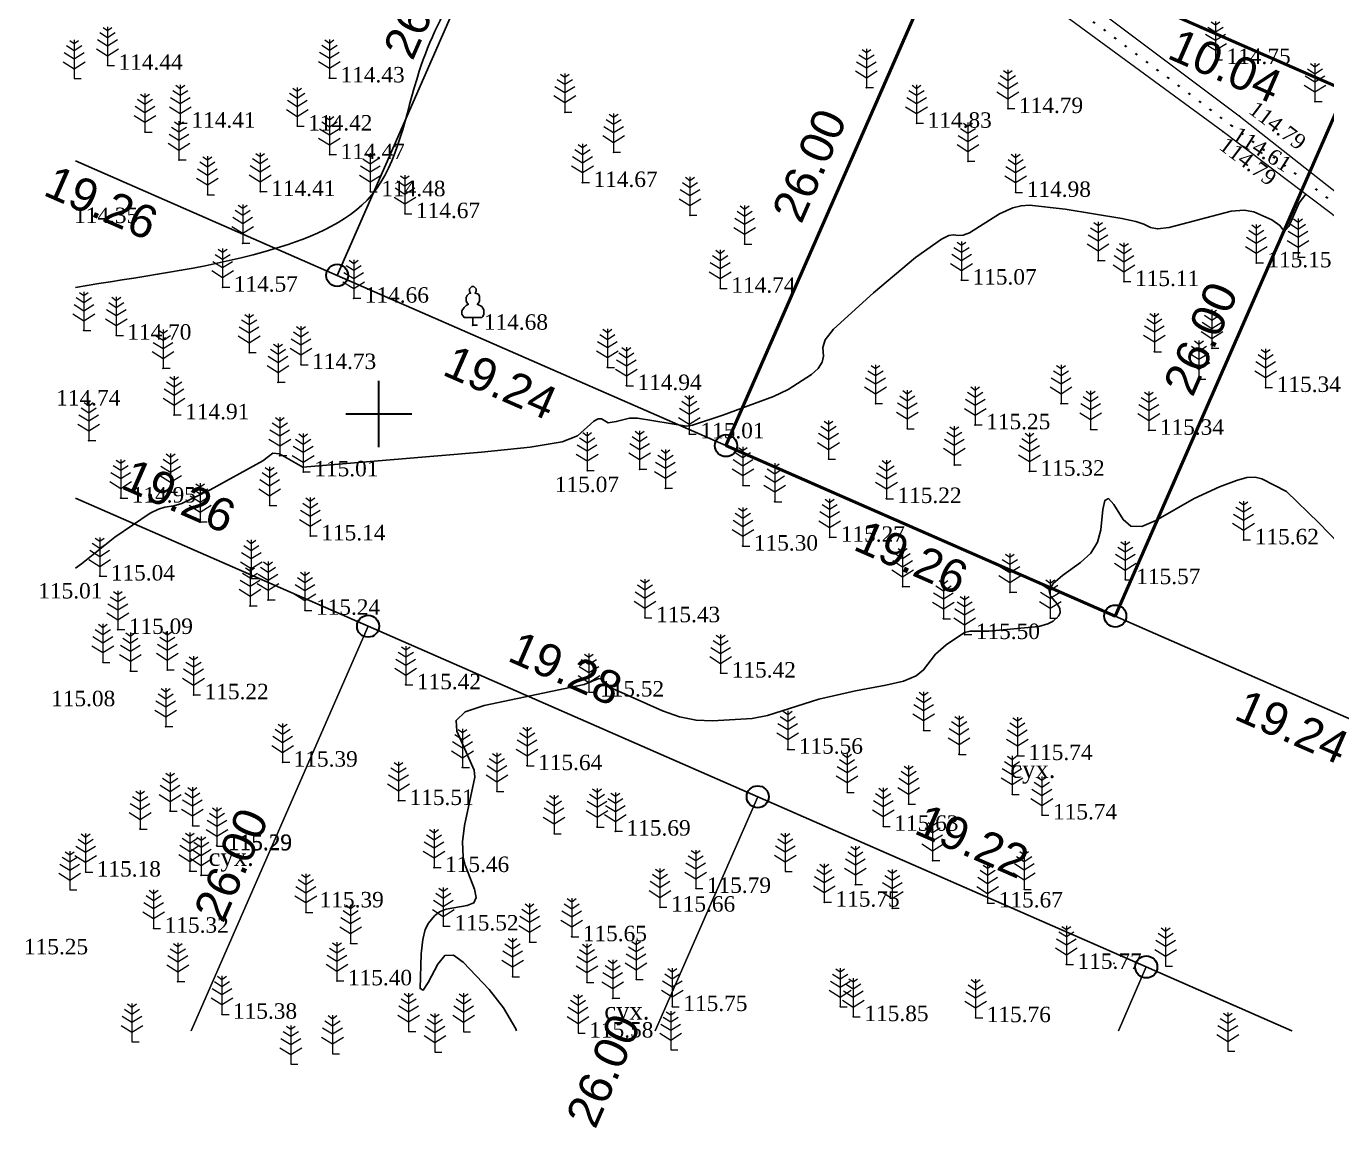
# Model space of a CAD drawing. Header units: millimetres. Extents: x 5405533.8 to 5405623.4, y 5525017.6 to 5525098.9.
# Drawn here: x 5405534 to 5405593, y 5525017.6 to 5525067.6 of the extents above; entities that cross this region are included whole.
import ezdxf
from ezdxf.enums import TextEntityAlignment as Align

# ---------------------------------------------------------------- set-up
doc = ezdxf.new("R2010")
doc.units = ezdxf.units.MM
doc.linetypes.add('HIDDEN', pattern=[0.5, 0, -0.5])
for name, color, linetype, lineweight in [('11900000', 1, 'Continuous', 30), ('рельеф', 7, 'Continuous', 0), ('ТОЧКИ', 7, 'Continuous', 30)]:
    doc.layers.add(name, color=color, linetype=linetype, lineweight=lineweight)
for name, color, linetype in [('горизонтали', 42, 'Continuous'), ('Ділянки_Межі', 10, 'Continuous'), ('надписи', 7, 'Continuous'), ('отметки', 7, 'Continuous'), ('промеры', 185, 'Continuous'), ('Растительность', 7, 'Continuous')]:
    doc.layers.add(name, color=color, linetype=linetype)
doc.styles.get("Standard").update_dxf_attribs({"font": 'arial.ttf'})
doc.styles.add('times', font='times.ttf')
doc.linetypes.add('канава 0', pattern='A,0.9,0,["|",Standard,S=0.25,R=0,X=0,Y=0],0.1', length=1)

# ---------------------------------------------------------------- blocks, each defined once
blk = doc.blocks.new('A$C51FE15A3')
at = {"layer": 'Растительность', "color": 94, "lineweight": 0}
for points in [[(-0.343, 1.489), (0, 1.267), (0.343, 1.489)], [(-0.201, 1.726), (0, 1.584), (0.201, 1.726)], [(0, 1.75), (0, 0), (0.319, 0)], [(-0.493, 0.753), (0, 0.444), (0.493, 0.753)], [(-0.447, 1.172), (0, 0.895), (0.447, 1.172)]]:
    blk.add_lwpolyline(points, dxfattribs=at)
blk = doc.blocks.new('A$C2ACB5305')
at = {"layer": 'Растительность'}
blk.add_lwpolyline([(0.2, 0), (0.2, 0), (0, 0), (0, 0.35), (-0.4, 0.35), (-0.5, 0.5), (-0.5, 0.65), (-0.4, 0.8), (-0.3, 0.9), (-0.2, 0.95), (-0.25, 1), (-0.3, 1.1), (-0.3, 1.25), (-0.25, 1.35), (-0.15, 1.45), (-0.1, 1.45), (-0.15, 1.55), (-0.15, 1.65), (-0.05, 1.75), (0.05, 1.75), (0.15, 1.65), (0.15, 1.55), (0.1, 1.45), (0.25, 1.4), (0.3, 1.3), (0.3, 1.1), (0.25, 1), (0.2, 0.95), (0.4, 0.85), (0.5, 0.7), (0.5, 0.5), (0.45, 0.4), (0.4, 0.35), (0, 0.35)], dxfattribs=at)

msp = doc.modelspace()

# ---------------------------------------------------------------- linework, layer by layer
at = {"layer": '11900000', "color": 7}
for points in [[(5405550, 5525048.5, 0), (5405550, 5525051.5, 0)], [(5405550, 5525048.5, 0), (5405550, 5525051.5, 0)], [(5405548.5, 5525050, 0), (5405551.5, 5525050, 0)], [(5405548.5, 5525050, 0), (5405551.5, 5525050, 0)]]:
    msp.add_polyline3d(points, dxfattribs=at)
at = {"layer": 'горизонтали', "color": 32}
for points in [[(5405536.247, 5525043.006, 115), (5405536.517, 5525043.212, 115), (5405538.027, 5525044.422, 115), (5405539.637, 5525045.502, 115), (5405540.007, 5525045.682, 115), (5405540.307, 5525045.772, 115), (5405540.707, 5525045.832, 115), (5405541.067, 5525045.942, 115), (5405542.347, 5525046.562, 115), (5405544.747, 5525047.872, 115), (5405545.197, 5525048.222, 115), (5405545.497, 5525048.192, 115), (5405546.547, 5525047.592, 115), (5405554.647, 5525048.262, 115), (5405556.857, 5525048.492, 115), (5405558.307, 5525048.742, 115), (5405558.997, 5525049.012, 115), (5405559.737, 5525049.672, 115), (5405559.947, 5525049.782, 115), (5405560.087, 5525049.772, 115), (5405560.387, 5525049.602, 115), (5405560.757, 5525049.652, 115), (5405561.367, 5525049.812, 115), (5405561.717, 5525049.812, 115), (5405563.937, 5525049.452, 115), (5405564.217, 5525049.492, 115), (5405565.587, 5525049.942, 115), (5405567.887, 5525050.792, 115), (5405568.557, 5525051.102, 115), (5405569.607, 5525051.792, 115), (5405569.917, 5525052.062, 115), (5405570.097, 5525052.342, 115), (5405570.147, 5525052.612, 115), (5405570.117, 5525053.012, 115), (5405570.227, 5525053.352, 115), (5405570.607, 5525053.842, 115), (5405572.427, 5525055.492, 115), (5405574.327, 5525057.082, 115), (5405575.497, 5525057.922, 115), (5405575.827, 5525058.092, 115), (5405576.037, 5525058.122, 115), (5405576.277, 5525058.082, 115), (5405576.477, 5525058.102, 115), (5405576.767, 5525058.212, 115), (5405578.137, 5525059.062, 115), (5405578.737, 5525059.332, 115), (5405579.107, 5525059.432, 115), (5405579.497, 5525059.462, 115), (5405581.107, 5525059.282, 115), (5405583.677, 5525058.862, 115), (5405584.317, 5525058.722, 115), (5405584.667, 5525058.602, 115), (5405584.977, 5525058.442, 115), (5405585.287, 5525058.382, 115), (5405585.817, 5525058.452, 115), (5405588.627, 5525059.182, 115), (5405589.227, 5525059.232, 115), (5405589.657, 5525059.152, 115), (5405590.477, 5525058.802, 115), (5405590.837, 5525058.542, 115), (5405590.977, 5525058.352, 115), (5405591.097, 5525058.322, 115), (5405591.237, 5525058.492, 115), (5405591.717, 5525059.562, 115), (5405592.014, 5525059.96, 113.39)], [(5405556.239, 5525022.053, 115.5), (5405556.207, 5525022.142, 115.5), (5405555.647, 5525023.082, 115.5), (5405555.007, 5525023.912, 115.5), (5405553.827, 5525025.152, 115.5), (5405553.377, 5525025.482, 115.5), (5405552.987, 5525025.452, 115.5), (5405552.667, 5525025.072, 115.5), (5405552.237, 5525024.232, 115.5), (5405552.007, 5525023.882, 115.5), (5405551.877, 5525023.962, 115.5), (5405551.917, 5525025.542, 115.5), (5405551.987, 5525026.182, 115.5), (5405552.097, 5525026.642, 115.5), (5405552.257, 5525026.932, 115.5), (5405552.527, 5525027.252, 115.5), (5405552.747, 5525027.432, 115.5), (5405553.047, 5525027.562, 115.5), (5405554.007, 5525027.722, 115.5), (5405554.307, 5525027.842, 115.5), (5405554.417, 5525028.092, 115.5), (5405554.337, 5525028.472, 115.5), (5405553.907, 5525029.552, 115.5), (5405553.817, 5525029.912, 115.5), (5405553.797, 5525030.612, 115.5), (5405553.887, 5525031.352, 115.5), (5405554.347, 5525033.542, 115.5), (5405554.317, 5525033.852, 115.5), (5405553.527, 5525035.622, 115.5), (5405553.497, 5525036.112, 115.5), (5405553.907, 5525036.502, 115.5), (5405554.767, 5525036.782, 115.5), (5405559.307, 5525037.742, 115.5), (5405559.967, 5525038.012, 115.5), (5405560.087, 5525037.982, 115.5), (5405560.597, 5525037.562, 115.5), (5405562.857, 5525036.542, 115.5), (5405563.627, 5525036.272, 115.5), (5405564.377, 5525036.122, 115.5), (5405565.117, 5525036.092, 115.5), (5405566.927, 5525036.202, 115.5), (5405567.617, 5525036.332, 115.5), (5405569.937, 5525037.072, 115.5), (5405571.597, 5525037.452, 115.5), (5405572.977, 5525037.702, 115.5), (5405573.777, 5525037.892, 115.5), (5405574.347, 5525038.132, 115.5), (5405574.687, 5525038.402, 115.5), (5405575.237, 5525039.112, 115.5), (5405575.707, 5525039.542, 115.5), (5405576.547, 5525040.102, 115.5), (5405576.797, 5525040.162, 115.5), (5405577.647, 5525040.162, 115.5), (5405579.907, 5525040.372, 115.5), (5405580.327, 5525040.482, 115.5), (5405580.567, 5525040.612, 115.5), (5405580.797, 5525040.832, 115.5), (5405580.887, 5525040.992, 115.5), (5405580.867, 5525041.182, 115.5), (5405580.737, 5525041.402, 115.5), (5405580.447, 5525041.742, 115.5), (5405580.387, 5525042.002, 115.5), (5405580.567, 5525042.312, 115.5), (5405580.987, 5525042.682, 115.5), (5405581.807, 5525043.262, 115.5), (5405582.277, 5525043.692, 115.5), (5405582.577, 5525044.192, 115.5), (5405582.717, 5525044.752, 115.5), (5405582.807, 5525045.662, 115.5), (5405582.907, 5525046.082, 115.5), (5405583.077, 5525046.162, 115.5), (5405583.317, 5525045.892, 115.5), (5405583.737, 5525045.212, 115.5), (5405584.087, 5525044.912, 115.5), (5405584.587, 5525044.892, 115.5), (5405585.217, 5525045.172, 115.5), (5405586.957, 5525046.172, 115.5), (5405588.107, 5525046.702, 115.5), (5405588.867, 5525046.982, 115.5), (5405589.337, 5525047.112, 115.5), (5405589.717, 5525047.142, 115.5), (5405590.027, 5525047.052, 115.5), (5405591.137, 5525046.492, 115.5), (5405592.597, 5525045.062, 115.5), (5405600.367, 5525037.042, 115.5)]]:
    msp.add_polyline3d(points, dxfattribs=at)
at = {"layer": 'горизонтали', "color": 32, "lineweight": 50}
msp.add_open_spline([(5405618.991, 5525063.907), (5405615.743, 5525066.011), (5405610.639, 5525070.232), (5405602.289, 5525074.299), (5405593.099, 5525077.356), (5405587.614, 5525085.782), (5405578.934, 5525089.947), (5405572.117, 5525092.895), (5405565.856, 5525092.984), (5405563.328, 5525095.049), (5405562.321, 5525095.806)], degree=3, knots=[311.697182, 311.697182, 311.697182, 311.697182, 323.305447, 331.392318, 339.566844, 351.634905, 359.732332, 368.054814, 373.883266, 377.60652, 377.60652, 377.60652, 377.60652], dxfattribs=at)
at = {"layer": 'горизонтали', "color": 32}
for points, knots in [([(5405564.572, 5525080.559), (5405562.906, 5525079.67), (5405560.685, 5525075.663), (5405555.322, 5525072.227), (5405551.592, 5525066.625), (5405550.638, 5525059.403), (5405543.692, 5525056.732), (5405539.066, 5525056.216), (5405536.247, 5525055.734)], [373.184351, 373.184351, 373.184351, 373.184351, 379.452418, 384.22613, 392.765907, 398.774239, 404.236612, 412.971257, 412.971257, 412.971257, 412.971257]), ([(5405618.991, 5525054.582), (5405617.2, 5525055.74), (5405612.092, 5525059.413), (5405601.736, 5525065.708), (5405589.757, 5525069.08), (5405581.325, 5525074.345), (5405577.105, 5525073.423), (5405575.758, 5525073.429)], [311.120198, 311.120198, 311.120198, 311.120198, 317.439079, 329.503827, 347.557694, 354.49476, 358.612752, 358.612752, 358.612752, 358.612752])]:
    msp.add_open_spline(points, degree=3, knots=knots, dxfattribs=at)
at = {"layer": 'Ділянки_Межі'}
for points in [[(5405584.621, 5525068.677), (5405595.064, 5525092.487), (5405612.672, 5525084.779), (5405602.244, 5525060.961), (5405593.82, 5525064.649)], [(5405548.11, 5525056.279), (5405558.553, 5525080.09), (5405566.977, 5525076.402), (5405576.161, 5525072.381), (5405565.733, 5525048.564)]]:
    msp.add_lwpolyline(points, close=True, dxfattribs=at)
msp.add_lwpolyline([(5405536.247, 5525077.206), (5405540.894, 5525087.821), (5405549.312, 5525084.135), (5405558.553, 5525080.09), (5405548.11, 5525056.279), (5405536.247, 5525061.473)], dxfattribs=at)
at = {"layer": 'Ділянки_Межі', "lineweight": 50}
msp.add_lwpolyline([(5405565.733, 5525048.564), (5405576.161, 5525072.381), (5405584.621, 5525068.677), (5405593.82, 5525064.649), (5405583.377, 5525040.839)], close=True, dxfattribs=at)
at = {"layer": 'Ділянки_Межі', "lineweight": 0}
msp.add_lwpolyline([(5405583.377, 5525040.839), (5405593.82, 5525064.649), (5405602.244, 5525060.961), (5405611.427, 5525056.941), (5405601, 5525033.124)], close=True, dxfattribs=at)
at = {"layer": 'Ділянки_Межі', "lineweight": 25}
for points in [[(5405618.991, 5525025.247), (5405601, 5525033.124), (5405583.377, 5525040.839), (5405565.733, 5525048.564), (5405548.11, 5525056.279), (5405536.247, 5525061.473)], [(5405536.247, 5525046.19), (5405549.514, 5525040.382), (5405567.174, 5525032.65), (5405584.781, 5525024.941), (5405591.378, 5525022.053)]]:
    msp.add_lwpolyline(points, dxfattribs=at)
at = {"layer": 'Ділянки_Межі', "lineweight": 0}
for points in [[(5405536.247, 5525046.19), (5405549.514, 5525040.382), (5405541.49, 5525022.053)], [(5405541.49, 5525022.053), (5405549.514, 5525040.382), (5405567.174, 5525032.65), (5405562.526, 5525022.053)], [(5405562.526, 5525022.053), (5405567.174, 5525032.65), (5405584.781, 5525024.941), (5405583.517, 5525022.053)], [(5405583.517, 5525022.053), (5405584.781, 5525024.941), (5405591.378, 5525022.053)]]:
    msp.add_lwpolyline(points, dxfattribs=at)
at = {"layer": 'отметки', "color": 7}
for p in [(5405587.919, 5525066.057, 114.747), (5405537.701, 5525065.794, 114.441), (5405547.763, 5525065.223, 114.429), (5405572.102, 5525064.791, 114.717), (5405592.431, 5525064.144, 114.896), (5405558.43, 5525063.665, 114.585), (5405578.513, 5525063.834, 114.794), (5405541.004, 5525063.172, 114.406), (5405546.301, 5525063.042, 114.422), (5405574.373, 5525063.168, 114.825), (5405588.63, 5525063.085, 114.605), (5405589.003, 5525063.494, 114.789), (5405539.408, 5525062.774, 114.386), (5405588.264, 5525062.797, 114.789), (5405547.77, 5525061.746, 114.473), (5405560.644, 5525061.857, 114.596), (5405540.942, 5525061.51, 114.379), (5405576.704, 5525061.446, 114.872), (5405544.622, 5525060.075, 114.406), (5405549.613, 5525060.065, 114.483), (5405559.229, 5525060.485, 114.67), (5405578.865, 5525060.036, 114.981), (5405542.234, 5525059.93, 114.351), (5405551.181, 5525059.072, 114.674), (5405564.107, 5525058.997, 114.785), (5405543.834, 5525057.737, 114.479), (5405566.578, 5525057.697, 114.815), (5405591.658, 5525057.112, 115.084), (5405582.596, 5525056.947, 115.096), (5405589.771, 5525056.843, 115.154), (5405576.406, 5525056.062, 115.074), (5405583.774, 5525055.995, 115.106), (5405542.922, 5525055.741, 114.574), (5405565.476, 5525055.692, 114.743), (5405548.862, 5525055.242, 114.664), (5405536.626, 5525053.781, 114.575), (5405538.097, 5525053.565, 114.704), (5405554.259, 5525054.015, 114.683), (5405587.755, 5525052.98, 115.244), (5405544.123, 5525052.779, 114.67), (5405585.147, 5525052.819, 115.298), (5405540.217, 5525052.067, 114.773), (5405546.473, 5525052.235, 114.726), (5405560.358, 5525052.108, 114.939), (5405545.432, 5525051.437, 114.775), (5405561.223, 5525051.284, 114.945), (5405587.175, 5525051.585, 115.32), (5405590.196, 5525051.196, 115.338), (5405540.722, 5525049.958, 114.91), (5405572.515, 5525050.471, 115.128), (5405580.916, 5525050.469, 115.288), (5405577.027, 5525049.505, 115.253), (5405536.847, 5525048.787, 114.932), (5405564.074, 5525049.095, 115.013), (5405573.948, 5525049.334, 115.238), (5405582.266, 5525049.305, 115.452), (5405584.897, 5525049.257, 115.337), (5405545.51, 5525048.11, 115.007), (5405570.384, 5525047.952, 115.165), (5405576.078, 5525047.692, 115.292), (5405546.573, 5525047.373, 115.013), (5405559.443, 5525047.433, 115.067), (5405561.819, 5525047.49, 115.094), (5405579.49, 5525047.401, 115.315), (5405540.564, 5525046.46, 114.955), (5405562.986, 5525046.635, 115.096), (5405566.499, 5525046.764, 115.088), (5405538.299, 5525046.184, 114.947), (5405545.055, 5525045.855, 115.04), (5405567.938, 5525046.023, 115.163), (5405573.005, 5525046.164, 115.225), (5405541.903, 5525045.107, 115.065), (5405546.891, 5525044.471, 115.14), (5405570.435, 5525044.406, 115.266), (5405589.2, 5525044.292, 115.623), (5405566.497, 5525044.008, 115.301), (5405537.35, 5525042.651, 115.044), (5405544.217, 5525042.549, 115.116), (5405583.829, 5525042.487, 115.571), (5405573.742, 5525042.177, 115.383), (5405578.599, 5525041.923, 115.469), (5405544.155, 5525041.302, 115.17), (5405544.98, 5525041.574, 115.133), (5405546.65, 5525041.099, 115.243), (5405562.064, 5525040.762, 115.43), (5405575.589, 5525040.721, 115.474), (5405580.43, 5525040.753, 115.485), (5405538.165, 5525040.23, 115.095), (5405576.556, 5525039.999, 115.503), (5405537.491, 5525038.743, 115.16), (5405538.741, 5525038.355, 115.113), (5405540.406, 5525038.401, 115.164), (5405565.494, 5525038.254, 115.416), (5405551.222, 5525037.725, 115.423), (5405541.602, 5525037.271, 115.221), (5405559.522, 5525037.395, 115.517), (5405540.337, 5525035.832, 115.25), (5405574.696, 5525035.659, 115.564), (5405568.533, 5525034.804, 115.556), (5405545.637, 5525034.218, 115.385), (5405556.718, 5525034.059, 115.644), (5405576.301, 5525034.57, 115.575), (5405578.942, 5525034.517, 115.738), (5405553.79, 5525033.984, 115.47), (5405555.356, 5525032.893, 115.549), (5405571.226, 5525032.855, 115.599), (5405550.89, 5525032.48, 115.512), (5405574.007, 5525032.318, 115.539), (5405578.707, 5525032.762, 115.65), (5405540.536, 5525032.001, 115.243), (5405580.056, 5525031.825, 115.742), (5405539.177, 5525031.185, 115.16), (5405541.554, 5525031.34, 115.334), (5405559.89, 5525031.278, 115.667), (5405560.725, 5525031.093, 115.687), (5405572.863, 5525031.311, 115.632), (5405557.946, 5525030.985, 115.634), (5405542.654, 5525030.447, 115.287), (5405542.661, 5525030.42, 115.287), (5405552.501, 5525029.442, 115.458), (5405575.105, 5525029.761, 115.629), (5405536.713, 5525029.236, 115.183), (5405541.427, 5525029.281, 115.251), (5405541.945, 5525029.098, 115.289), (5405568.436, 5525029.274, 115.75), (5405564.367, 5525028.496, 115.786), (5405571.601, 5525028.67, 115.668), (5405579.256, 5525028.455, 115.709), (5405562.744, 5525027.647, 115.664), (5405570.196, 5525027.873, 115.748), (5405573.272, 5525027.604, 115.729), (5405577.595, 5525027.836, 115.668), (5405546.692, 5525027.409, 115.393), (5405539.791, 5525026.692, 115.319), (5405552.925, 5525026.793, 115.517), (5405548.718, 5525026.009, 115.442), (5405556.831, 5525026.066, 115.544), (5405558.743, 5525026.307, 115.65), (5405581.166, 5525025.054, 115.767), (5405583.317, 5525025.105, 115.808), (5405540.885, 5525024.277, 115.344), (5405548.098, 5525024.308, 115.398), (5405556.064, 5525024.505, 115.54), (5405559.429, 5525024.242, 115.597), (5405561.663, 5525024.374, 115.647), (5405560.604, 5525023.517, 115.559), (5405563.3, 5525023.144, 115.745), (5405570.913, 5525023.137, 115.838), (5405542.887, 5525022.794, 115.38), (5405571.507, 5525022.685, 115.848), (5405577.05, 5525022.639, 115.758)]:
    msp.add_point(p, dxfattribs=at)
at = {"layer": 'рельеф', "color": 7, "linetype": 'канава 0'}
for points, elevation in [([(5405545.178, 5525095.806), (5405549.773, 5525092.292), (5405562.847, 5525081.89), (5405574.514, 5525072.886), (5405588.264, 5525062.797), (5405598.195, 5525055.284), (5405604.951, 5525049.536), (5405617.682, 5525039.548), (5405618.991, 5525038.424)], 113.39), ([(5405618.991, 5525039.664), (5405618.315, 5525040.223), (5405605.59, 5525050.41), (5405598.683, 5525055.867), (5405589, 5525063.5), (5405574.91, 5525074.06), (5405563.36, 5525082.97), (5405550.609, 5525093.299), (5405547.363, 5525095.806)], 113.66)]:
    msp.add_lwpolyline(points, dxfattribs=dict(at, elevation=elevation))
at = {"layer": 'рельеф', "color": 7, "linetype": 'HIDDEN', "lineweight": 40, "elevation": 113.4}
msp.add_lwpolyline([(5405546.274, 5525095.806), (5405550.22, 5525092.8), (5405563.12, 5525082.28), (5405574.69, 5525073.53), (5405588.62, 5525063.09), (5405598.56, 5525055.58), (5405605.22, 5525049.91), (5405617.99, 5525039.65), (5405618.991, 5525038.849)], dxfattribs=at)
at = {"layer": 'ТОЧКИ'}
for centre in [(5405548.11, 5525056.279), (5405565.733, 5525048.564), (5405583.377, 5525040.839), (5405549.514, 5525040.382), (5405567.174, 5525032.65, 107.24), (5405584.781, 5525024.941)]:
    msp.add_circle(centre, 0.5, dxfattribs=at)

# ---------------------------------------------------------------- block references
at = {"layer": 'Растительность', "color": 7}
for name, p in [('A$C51FE15A3', (5405587.92, 5525066.04, 114.75)), ('A$C51FE15A3', (5405537.7, 5525065.79, 114.44)), ('A$C51FE15A3', (5405536.19, 5525065.2, 114.39)), ('A$C51FE15A3', (5405547.76, 5525065.22, 114.43)), ('A$C51FE15A3', (5405572.1, 5525064.79, 114.72)), ('A$C51FE15A3', (5405592.43, 5525064.15, 114.9)), ('A$C51FE15A3', (5405558.43, 5525063.67, 114.58)), ('A$C51FE15A3', (5405578.51, 5525063.84, 114.79)), ('A$C51FE15A3', (5405541, 5525063.17, 114.41)), ('A$C51FE15A3', (5405546.3, 5525063.04, 114.42)), ('A$C51FE15A3', (5405574.37, 5525063.17, 114.83)), ('A$C51FE15A3', (5405539.4, 5525062.77, 114.39)), ('A$C51FE15A3', (5405560.64, 5525061.86, 114.6)), ('A$C51FE15A3', (5405540.94, 5525061.51, 114.38)), ('A$C51FE15A3', (5405547.76, 5525061.75, 114.47)), ('A$C51FE15A3', (5405576.7, 5525061.45, 114.87)), ('A$C51FE15A3', (5405544.62, 5525060.08, 114.41)), ('A$C51FE15A3', (5405549.61, 5525060.07, 114.48)), ('A$C51FE15A3', (5405559.23, 5525060.49, 114.67)), ('A$C51FE15A3', (5405578.86, 5525060.04, 114.98)), ('A$C51FE15A3', (5405542.23, 5525059.93, 114.35)), ('A$C51FE15A3', (5405551.18, 5525059.07, 114.67)), ('A$C51FE15A3', (5405564.1, 5525059, 114.79)), ('A$C51FE15A3', (5405543.83, 5525057.74, 114.48)), ('A$C51FE15A3', (5405566.58, 5525057.7, 114.82)), ('A$C51FE15A3', (5405591.66, 5525057.11, 115.08)), ('A$C51FE15A3', (5405582.6, 5525056.95, 115.1)), ('A$C51FE15A3', (5405589.77, 5525056.84, 115.15)), ('A$C51FE15A3', (5405576.41, 5525056.06, 115.07)), ('A$C51FE15A3', (5405583.77, 5525056, 115.11)), ('A$C51FE15A3', (5405542.92, 5525055.74, 114.57)), ('A$C51FE15A3', (5405565.47, 5525055.69, 114.74)), ('A$C51FE15A3', (5405548.86, 5525055.24, 114.66)), ('A$C51FE15A3', (5405536.63, 5525053.78, 114.57)), ('A$C51FE15A3', (5405538.1, 5525053.56, 114.7)), ('A$C2ACB5305', (5405554.26, 5525054.02, 114.68)), ('A$C51FE15A3', (5405587.76, 5525052.98, 115.24)), ('A$C51FE15A3', (5405544.12, 5525052.78, 114.67)), ('A$C51FE15A3', (5405585.15, 5525052.82, 115.3)), ('A$C51FE15A3', (5405540.22, 5525052.07, 114.77)), ('A$C51FE15A3', (5405546.47, 5525052.23, 114.73)), ('A$C51FE15A3', (5405560.36, 5525052.11, 114.94)), ('A$C51FE15A3', (5405545.43, 5525051.44, 114.77)), ('A$C51FE15A3', (5405561.22, 5525051.28, 114.94)), ('A$C51FE15A3', (5405587.17, 5525051.58, 115.32)), ('A$C51FE15A3', (5405590.19, 5525051.2, 115.34)), ('A$C51FE15A3', (5405572.51, 5525050.47, 115.13)), ('A$C51FE15A3', (5405580.92, 5525050.47, 115.29)), ('A$C51FE15A3', (5405540.72, 5525049.96, 114.91)), ('A$C51FE15A3', (5405577.03, 5525049.5, 115.25)), ('A$C51FE15A3', (5405536.85, 5525048.79, 114.93)), ('A$C51FE15A3', (5405564.07, 5525049.09, 115.01)), ('A$C51FE15A3', (5405573.95, 5525049.33, 115.24)), ('A$C51FE15A3', (5405582.26, 5525049.3, 115.45)), ('A$C51FE15A3', (5405584.9, 5525049.26, 115.34)), ('A$C51FE15A3', (5405545.51, 5525048.11, 115.01)), ('A$C51FE15A3', (5405570.38, 5525047.95, 115.16)), ('A$C51FE15A3', (5405576.08, 5525047.69, 115.29)), ('A$C51FE15A3', (5405546.57, 5525047.37, 115.01)), ('A$C51FE15A3', (5405559.44, 5525047.43, 115.07)), ('A$C51FE15A3', (5405561.82, 5525047.49, 115.09)), ('A$C51FE15A3', (5405579.49, 5525047.4, 115.32)), ('A$C51FE15A3', (5405540.56, 5525046.46, 114.95)), ('A$C51FE15A3', (5405562.99, 5525046.64, 115.1)), ('A$C51FE15A3', (5405566.5, 5525046.76, 115.09)), ('A$C51FE15A3', (5405538.3, 5525046.18, 114.95)), ('A$C51FE15A3', (5405545.05, 5525045.85, 115.04)), ('A$C51FE15A3', (5405567.94, 5525046.02, 115.16)), ('A$C51FE15A3', (5405573.01, 5525046.16, 115.22)), ('A$C51FE15A3', (5405541.9, 5525045.11, 115.07)), ('A$C51FE15A3', (5405546.89, 5525044.47, 115.14)), ('A$C51FE15A3', (5405570.43, 5525044.41, 115.27)), ('A$C51FE15A3', (5405589.19, 5525044.29, 115.62)), ('A$C51FE15A3', (5405566.5, 5525044.01, 115.3)), ('A$C51FE15A3', (5405537.35, 5525042.65, 115.04)), ('A$C51FE15A3', (5405544.22, 5525042.55, 115.12)), ('A$C51FE15A3', (5405583.83, 5525042.48, 115.57)), ('A$C51FE15A3', (5405573.74, 5525042.18, 115.38)), ('A$C51FE15A3', (5405578.6, 5525041.92, 115.47)), ('A$C51FE15A3', (5405544.16, 5525041.3, 115.17)), ('A$C51FE15A3', (5405544.98, 5525041.57, 115.13)), ('A$C51FE15A3', (5405546.65, 5525041.1, 115.24)), ('A$C51FE15A3', (5405562.06, 5525040.76, 115.43)), ('A$C51FE15A3', (5405575.59, 5525040.72, 115.47)), ('A$C51FE15A3', (5405580.43, 5525040.75, 115.49)), ('A$C51FE15A3', (5405538.17, 5525040.23, 115.09)), ('A$C51FE15A3', (5405576.55, 5525040, 115.5)), ('A$C51FE15A3', (5405537.49, 5525038.74, 115.16)), ('A$C51FE15A3', (5405538.74, 5525038.35, 115.11)), ('A$C51FE15A3', (5405540.41, 5525038.4, 115.16)), ('A$C51FE15A3', (5405565.49, 5525038.25, 115.42)), ('A$C51FE15A3', (5405551.22, 5525037.72, 115.42)), ('A$C51FE15A3', (5405541.6, 5525037.27, 115.22)), ('A$C51FE15A3', (5405559.52, 5525037.39, 115.52)), ('A$C51FE15A3', (5405540.34, 5525035.83, 115.25)), ('A$C51FE15A3', (5405574.69, 5525035.66, 115.56)), ('A$C51FE15A3', (5405568.53, 5525034.8, 115.56)), ('A$C51FE15A3', (5405545.64, 5525034.22, 115.39)), ('A$C51FE15A3', (5405556.72, 5525034.06, 115.64)), ('A$C51FE15A3', (5405576.3, 5525034.57, 115.57)), ('A$C51FE15A3', (5405578.94, 5525034.51, 115.74)), ('A$C51FE15A3', (5405553.79, 5525033.98, 115.47)), ('A$C51FE15A3', (5405555.35, 5525032.89, 115.55)), ('A$C51FE15A3', (5405550.89, 5525032.48, 115.51)), ('A$C51FE15A3', (5405571.22, 5525032.85, 115.6)), ('A$C51FE15A3', (5405574.01, 5525032.32, 115.54)), ('A$C51FE15A3', (5405578.7, 5525032.76, 115.65)), ('A$C51FE15A3', (5405540.54, 5525032, 115.24)), ('A$C51FE15A3', (5405580.05, 5525031.82, 115.74)), ('A$C51FE15A3', (5405539.18, 5525031.18, 115.16)), ('A$C51FE15A3', (5405541.55, 5525031.34, 115.33)), ('A$C51FE15A3', (5405559.89, 5525031.28, 115.67)), ('A$C51FE15A3', (5405572.86, 5525031.31, 115.63)), ('A$C51FE15A3', (5405557.94, 5525030.98, 115.63)), ('A$C51FE15A3', (5405560.72, 5525031.09, 115.69)), ('A$C51FE15A3', (5405542.66, 5525030.42, 115.29)), ('A$C51FE15A3', (5405552.5, 5525029.44, 115.46)), ('A$C51FE15A3', (5405575.1, 5525029.76, 115.63)), ('A$C51FE15A3', (5405536.71, 5525029.24, 115.18)), ('A$C51FE15A3', (5405541.43, 5525029.28, 115.25)), ('A$C51FE15A3', (5405541.95, 5525029.1, 115.29)), ('A$C51FE15A3', (5405568.42, 5525029.26, 115.75)), ('A$C51FE15A3', (5405535.99, 5525028.43, 115.25)), ('A$C51FE15A3', (5405564.36, 5525028.49, 115.79)), ('A$C51FE15A3', (5405571.6, 5525028.67, 115.67)), ('A$C51FE15A3', (5405579.25, 5525028.45, 115.71)), ('A$C51FE15A3', (5405562.74, 5525027.65, 115.66)), ('A$C51FE15A3', (5405570.19, 5525027.87, 115.75)), ('A$C51FE15A3', (5405573.27, 5525027.6, 115.73)), ('A$C51FE15A3', (5405577.59, 5525027.83, 115.67)), ('A$C51FE15A3', (5405546.69, 5525027.41, 115.39)), ('A$C51FE15A3', (5405539.79, 5525026.69, 115.32)), ('A$C51FE15A3', (5405552.92, 5525026.79, 115.52)), ('A$C51FE15A3', (5405548.72, 5525026.01, 115.44)), ('A$C51FE15A3', (5405556.83, 5525026.07, 115.54)), ('A$C51FE15A3', (5405558.74, 5525026.31, 115.65)), ('A$C51FE15A3', (5405581.16, 5525025.05, 115.77)), ('A$C51FE15A3', (5405585.66, 5525024.98, 114.13)), ('A$C51FE15A3', (5405540.89, 5525024.28, 115.34)), ('A$C51FE15A3', (5405548.1, 5525024.31, 115.4)), ('A$C51FE15A3', (5405556.06, 5525024.5, 115.54)), ('A$C51FE15A3', (5405559.43, 5525024.24, 115.6)), ('A$C51FE15A3', (5405561.66, 5525024.37, 115.65)), ('A$C51FE15A3', (5405560.6, 5525023.52, 115.56)), ('A$C51FE15A3', (5405563.3, 5525023.14, 115.75)), ('A$C51FE15A3', (5405570.91, 5525023.13, 115.84)), ('A$C51FE15A3', (5405542.89, 5525022.79, 115.38)), ('A$C51FE15A3', (5405571.5, 5525022.68, 115.85)), ('A$C51FE15A3', (5405577.05, 5525022.64, 115.76)), ('A$C51FE15A3', (5405551.35, 5525022.01, 115.49)), ('A$C51FE15A3', (5405553.84, 5525022, 115.43)), ('A$C51FE15A3', (5405559.03, 5525021.94, 115.58)), ('A$C51FE15A3', (5405538.81, 5525021.54, 115.4)), ('A$C51FE15A3', (5405552.54, 5525021.08, 115.46)), ('A$C51FE15A3', (5405563.23, 5525021.18, 115.71)), ('A$C51FE15A3', (5405588.48, 5525021.12, 115.8)), ('A$C51FE15A3', (5405546.01, 5525020.53, 115.43)), ('A$C51FE15A3', (5405547.9, 5525021.01, 115.35))]:
    msp.add_blockref(name, p, dxfattribs=at)

# ---------------------------------------------------------------- texts
at = {"layer": 'надписи', "color": 7, "style": 'times'}
for p in [(5405578.619, 5525034.307, 111.861), (5405542.283, 5525030.321, 111.861), (5405560.218, 5525023.358, 111.861)]:
    msp.add_text('сух.', height=0.8, dxfattribs=at).set_placement(p, align=Align.TOP_LEFT)
at = {"layer": 'отметки', "color": 7, "style": 'times'}
for s, p in [('114.75', (5405588.419, 5525066.557, 114.747)), ('114.44', (5405538.201, 5525066.294, 114.441)), ('114.43', (5405548.263, 5525065.723, 114.429)), ('114.79', (5405579.013, 5525064.334, 114.794)), ('114.41', (5405541.504, 5525063.672, 114.406)), ('114.42', (5405546.801, 5525063.542, 114.422)), ('114.83', (5405574.873, 5525063.668, 114.825)), ('114.47', (5405548.27, 5525062.246, 114.473)), ('114.41', (5405545.122, 5525060.575, 114.406)), ('114.48', (5405550.113, 5525060.565, 114.483)), ('114.67', (5405559.729, 5525060.985, 114.67)), ('114.98', (5405579.365, 5525060.536, 114.981)), ('114.67', (5405551.681, 5525059.572, 114.674)), ('114.35', (5405536.185, 5525059.35, 114.345)), ('115.15', (5405590.271, 5525057.343, 115.154)), ('115.07', (5405576.906, 5525056.562, 115.074)), ('115.11', (5405584.274, 5525056.495, 115.106)), ('114.57', (5405543.422, 5525056.241, 114.574)), ('114.74', (5405565.976, 5525056.192, 114.743)), ('114.66', (5405549.362, 5525055.742, 114.664)), ('114.70', (5405538.597, 5525054.065, 114.704)), ('114.68', (5405554.759, 5525054.515, 114.683)), ('114.73', (5405546.973, 5525052.735, 114.726)), ('114.94', (5405561.723, 5525051.784, 114.945)), ('115.34', (5405590.696, 5525051.696, 115.338)), ('114.74', (5405535.375, 5525051.082, 114.742)), ('114.91', (5405541.222, 5525050.458, 114.91)), ('115.25', (5405577.527, 5525050.005, 115.253)), ('115.01', (5405564.574, 5525049.595, 115.013)), ('115.34', (5405585.397, 5525049.757, 115.337)), ('115.01', (5405547.073, 5525047.873, 115.013)), ('115.32', (5405579.99, 5525047.901, 115.315)), ('115.07', (5405557.978, 5525047.157, 115.067)), ('114.95', (5405538.799, 5525046.684, 114.947)), ('115.22', (5405573.505, 5525046.664, 115.225)), ('115.14', (5405547.391, 5525044.971, 115.14)), ('115.27', (5405570.935, 5525044.906, 115.266)), ('115.62', (5405589.7, 5525044.792, 115.623)), ('115.30', (5405566.997, 5525044.508, 115.301)), ('115.04', (5405537.85, 5525043.151, 115.044)), ('115.57', (5405584.329, 5525042.987, 115.571)), ('115.01', (5405534.563, 5525042.338, 115.005)), ('115.24', (5405547.15, 5525041.599, 115.243)), ('115.43', (5405562.564, 5525041.262, 115.43)), ('115.09', (5405538.665, 5525040.73, 115.095)), ('115.50', (5405577.056, 5525040.499, 115.503)), ('115.42', (5405565.994, 5525038.754, 115.416)), ('115.42', (5405551.722, 5525038.225, 115.423)), ('115.22', (5405542.102, 5525037.771, 115.221)), ('115.52', (5405560.022, 5525037.895, 115.517)), ('115.08', (5405535.145, 5525037.455, 115.081)), ('115.56', (5405569.033, 5525035.304, 115.556)), ('115.39', (5405546.137, 5525034.718, 115.385)), ('115.74', (5405579.442, 5525035.017, 115.738)), ('115.64', (5405557.218, 5525034.559, 115.644)), ('115.51', (5405551.39, 5525032.98, 115.512)), ('115.74', (5405580.556, 5525032.325, 115.742)), ('115.63', (5405573.363, 5525031.811, 115.632)), ('115.69', (5405561.225, 5525031.593, 115.687)), ('115.29', (5405543.154, 5525030.947, 115.287)), ('115.29', (5405543.161, 5525030.92, 115.287)), ('115.46', (5405553.001, 5525029.942, 115.458)), ('115.18', (5405537.213, 5525029.736, 115.183)), ('115.79', (5405564.867, 5525028.996, 115.786)), ('115.39', (5405547.316, 5525028.341, 115.393)), ('115.66', (5405563.244, 5525028.147, 115.664)), ('115.75', (5405570.696, 5525028.373, 115.748)), ('115.67', (5405578.095, 5525028.336, 115.668)), ('115.32', (5405540.291, 5525027.192, 115.319)), ('115.52', (5405553.425, 5525027.293, 115.517)), ('115.65', (5405559.243, 5525026.807, 115.65)), ('115.25', (5405533.915, 5525026.214, 115.245)), ('115.77', (5405581.666, 5525025.554, 115.767)), ('115.40', (5405548.598, 5525024.808, 115.398)), ('115.75', (5405563.8, 5525023.644, 115.745)), ('115.38', (5405543.387, 5525023.294, 115.38)), ('115.85', (5405572.007, 5525023.185, 115.848)), ('115.76', (5405577.55, 5525023.139, 115.758)), ('115.58', (5405559.536, 5525022.439, 115.58))]:
    msp.add_text(s, height=0.7, dxfattribs=at).set_placement(p, align=Align.TOP_LEFT)
for s, rotation, p in [('114.79', 322.73403, (5405589.789, 5525064.232, 114.789)), ('114.61', 327.58846, (5405588.996, 5525063.069, 114.605)), ('114.79', 322.89177, (5405588.446, 5525062.606, 114.789))]:
    msp.add_text(s, height=0.7, rotation=rotation, dxfattribs=at).set_placement(p, align=Align.TOP_LEFT)
at = {"layer": 'промеры', "char_height": 1.5, "attachment_point": 1}
for s, insert, rotation in [('26.00', (5405550.154, 5525066.562), 66.37949), ('10.04', (5405586.271, 5525067.519), 336.35584), ('26.00', (5405567.769, 5525059.164), 66.37949), ('19.26', (5405535.33, 5525061.316), 336.35584), ('26.00', (5405585.51, 5525051.318), 66.37949), ('19.24', (5405553.421, 5525053.172), 336.35584), ('19.26', (5405538.85, 5525048.025), 336.35584), ('19.26', (5405572.041, 5525045.247), 336.35584), ('19.28', (5405556.372, 5525040.212), 336.35584), ('19.24', (5405589.301, 5525037.568), 336.35584), ('26.00', (5405541.565, 5525027.475), 66.37949), ('19.22', (5405574.799, 5525032.387), 336.35584), ('26.00', (5405558.431, 5525018.148), 66.37949)]:
    msp.add_mtext(s, dxfattribs=dict(at, insert=insert, rotation=rotation))

doc.saveas('drawing.dxf')
